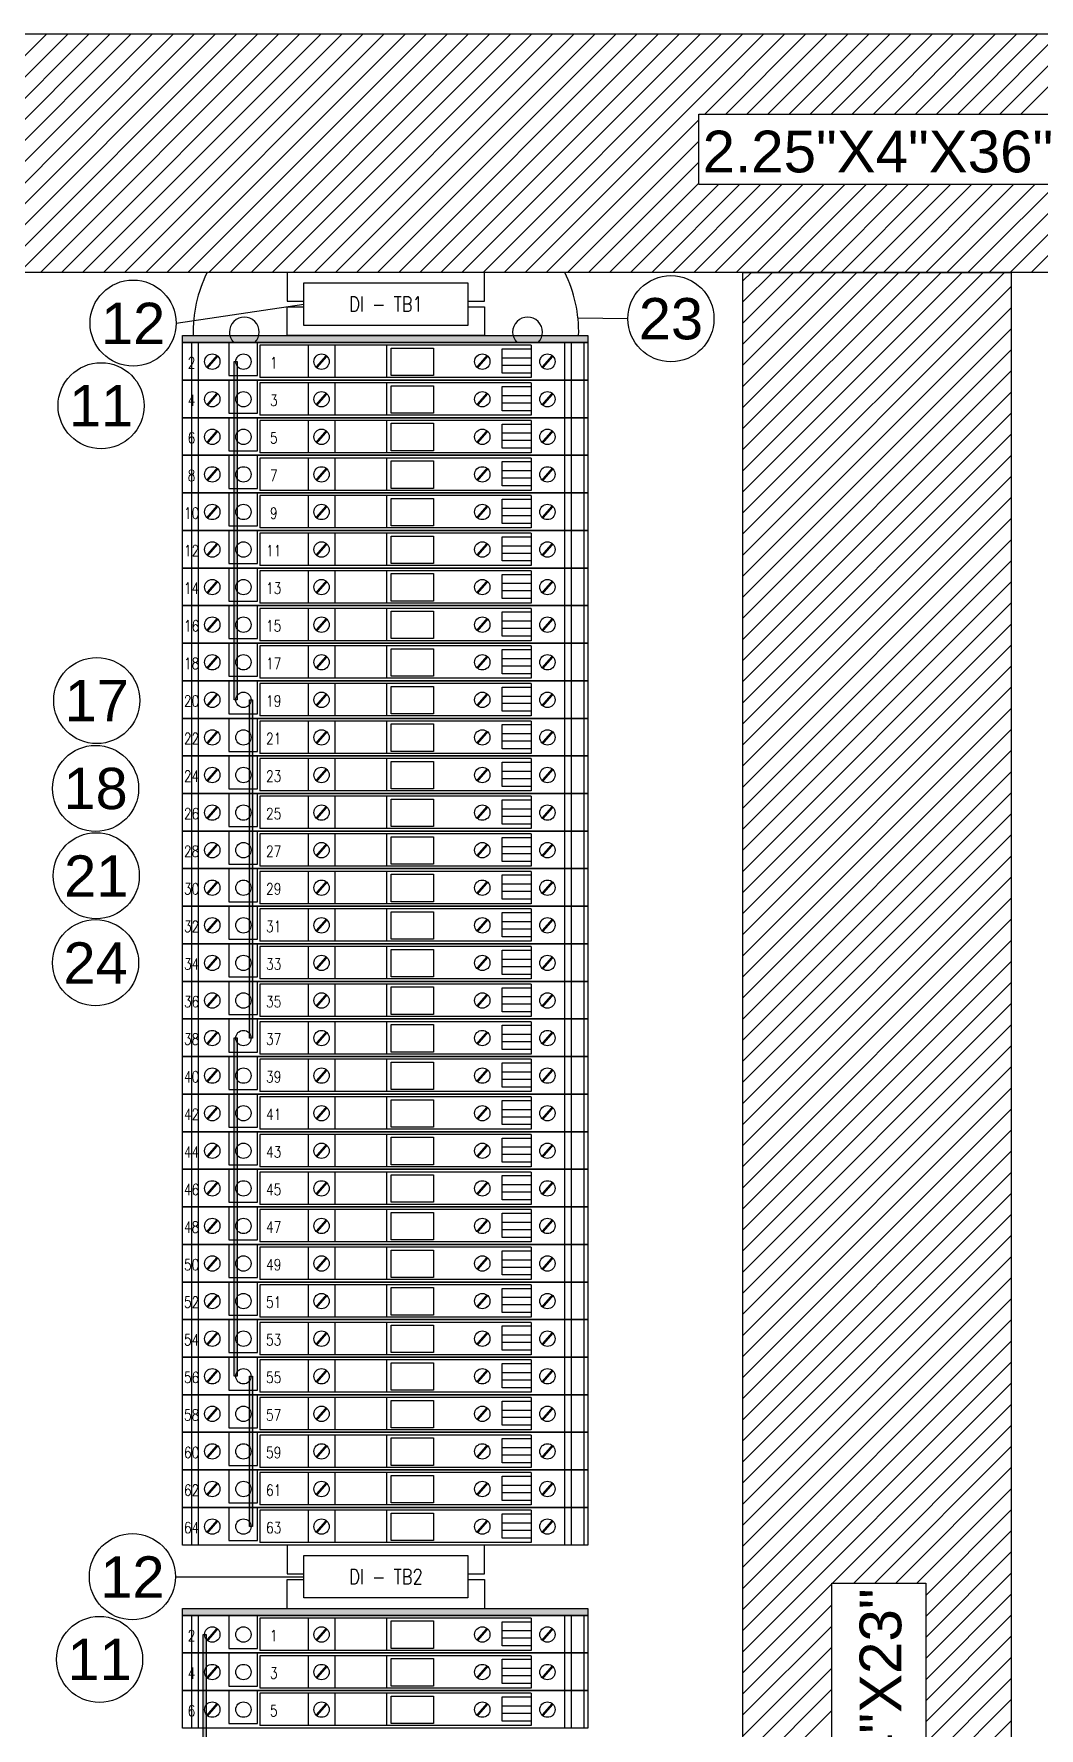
# Model space of a CAD drawing. Header units: inches. Extents: x -38 to 199, y -310 to 64.
# Drawn here: x 28.26 to 36.69, y 37.14 to 51.34 of the extents above; entities that cross this region are included whole.
import ezdxf
from ezdxf.enums import TextEntityAlignment as Align

# ---------------------------------------------------------------- set-up
doc = ezdxf.new("R2010")
doc.units = ezdxf.units.IN
doc.header["$MEASUREMENT"] = 0
doc.layers.add('AM_0', color=7, linetype='Continuous', lineweight=30)
doc.layers.add('AM_8', color=1, linetype='Continuous', lineweight=15)
doc.layers.add('DETAIL$', color=5, linetype='Continuous')
doc.layers.add('FREE-TEXT', color=2, linetype='Continuous')
doc.styles.add('HELVLS', font='arial.ttf')
doc.styles.add('ROMANS', font='romans')
doc.styles.get("Standard").update_dxf_attribs({"font": 'arial.ttf'})
doc.styles.add('TXT', font='txt')
doc.dimstyles.get("Standard").update_dxf_attribs({"dimtxt": 0.18, "dimasz": 0.18, "dimexe": 0.18, "dimexo": 0.0625, "dimgap": 0.09, "dimtad": 0, "dimtih": 1, "dimtoh": 1, "dimdec": 4, "dimzin": 0, "dimdsep": 46, "dimtxsty": 'Standard', "dimcen": 0.09, "dimadec": 0, "dimazin": 0, "dimtfac": 1, "dimtdec": 4, "dimtofl": 0, "dimtmove": 0, "dimatfit": 3, "dimfxl": 1, "dimtolj": 1, "dimtzin": 0, "dimarcsym": 0})

# ---------------------------------------------------------------- blocks, each defined once
blk = doc.blocks.new('11560421')
at = {"color": 8}
for p, q in [((1.225, -0.023), (-1.051, -0.023)), ((-1.051, -0.023), (-1.051, -0.294)), ((-0.645, -0.023), (-0.645, -0.294)), ((-0.422, -0.023), (-0.422, -0.294)), ((1.225, -0.023), (1.225, -0.294)), ((1.225, -0.294), (-1.051, -0.294))]:
    blk.add_line(p, q, dxfattribs=at)
blk.add_lwpolyline([(-1.7, -0.315), (-1.7, 0), (1.7, 0), (1.7, -0.315)], close=True, dxfattribs=at)
for points in [[(0.049, -0.047), (0.405, -0.047), (0.405, -0.277), (0.049, -0.277), (0.049, -0.047)], [(1.225, -0.256), (0.981, -0.256), (0.981, -0.053), (1.225, -0.053)]]:
    blk.add_lwpolyline(points, dxfattribs=at)
for centre in [(-1.45, -0.16), (-0.534, -0.16), (0.814, -0.16), (1.36, -0.16)]:
    blk.add_circle(centre, 0.0645, dxfattribs=at)
at = {"layer": 'DETAIL$', "color": 8}
blk.add_line((0.01, -0.023), (0.01, -0.294), dxfattribs=at)
for points in [[(-1.624, 0), (-1.624, -0.315)], [(-1.569, 0), (-1.569, -0.315)], [(1.504, 0), (1.504, -0.315)], [(1.559, 0), (1.559, -0.315)], [(1.664, 0), (1.664, -0.315)], [(-1.312, -0.002), (-1.312, -0.277), (-1.071, -0.277), (-1.071, -0.002)], [(0.981, -0.128), (1.225, -0.128), (1.225, -0.192), (0.981, -0.192)]]:
    blk.add_lwpolyline(points, dxfattribs=at)
at = {"layer": 'DETAIL$', "color": 8, "const_width": 0.02}
for points in [[(-1.408, -0.112), (-1.492, -0.209)], [(-0.492, -0.112), (-0.577, -0.209)], [(0.856, -0.112), (0.771, -0.209)], [(1.403, -0.112), (1.318, -0.209)]]:
    blk.add_lwpolyline(points, dxfattribs=at)
at = {"layer": 'DETAIL$', "color": 8}
blk.add_circle((-1.189, -0.16), 0.0645, dxfattribs=at)
at = {"color": 6, "style": 'TXT', "flags": 3}
for tag, p in [('MANUF', (-1.7, -0.604)), ('PART#', (-1.7, -0.846)), ('DESC', (-1.7, -1.086))]:
    blk.add_attdef(tag, p, '', height=0.125, dxfattribs=at)
blk = doc.blocks.new('11691307')
at = {"color": 8}
blk.add_lwpolyline([(-1.7, -0.059), (-1.7, 0), (1.7, 0), (1.7, -0.059)], close=True, dxfattribs=at)
at = {"color": 6, "style": 'TXT', "flags": 3}
for tag, p in [('MANUF', (-1.7, -0.348)), ('PART#', (-1.7, -0.59)), ('DESC', (-1.7, -0.83))]:
    blk.add_attdef(tag, p, '', height=0.125, dxfattribs=at)
blk = doc.blocks.new('*D84')
at = {"layer": 'DEFPOINTS', "color": 0, "transparency": 16777216}
for p in [(52.836, 50.351), (17.836, 50.075), (52.836, 50.075)]:
    blk.add_point(p, dxfattribs=at)
at = {"layer": 'AM_0', "color": 3, "transparency": 16777216, "insert": (35.336, 50.351), "char_height": 0.35, "attachment_point": 5}
blk.add_mtext('\\A1;2.25"X4"X36"', dxfattribs=at)
blk = doc.blocks.new('_NONE')
at = {"color": 0, "linetype": 'ByBlock'}
blk.add_circle((0, 0), 0.25, dxfattribs=at)

msp = doc.modelspace()

# ---------------------------------------------------------------- hatches: boundary and pattern name
for points in [[(32.90486, 48.81116), (29.50486, 48.81116), (29.50486, 48.75216), (32.90486, 48.75216)], [(32.90486, 38.14177), (29.50486, 38.14177), (29.50486, 38.08277), (32.90486, 38.08277)]]:
    msp.add_hatch(color=256).paths.add_polyline_path(points)
h = msp.add_hatch(color=0)
h.dxf.hatch_style = 1
h.paths.add_polyline_path([(29.96298, 48.59466), (29.93911, 48.59466), (29.93905, 45.75673), (29.96291, 45.75673)])
h = msp.add_hatch(color=0)
h.dxf.hatch_style = 1
h.paths.add_polyline_path([(30.092, 45.75673), (30.06813, 45.75673), (30.06813, 42.92173), (30.092, 42.92173)])
h = msp.add_hatch(color=0)
h.dxf.hatch_style = 1
h.paths.add_polyline_path([(29.96298, 42.92466), (29.93911, 42.92466), (29.93905, 40.08673), (29.96291, 40.08673)])
h = msp.add_hatch(color=0)
h.dxf.hatch_style = 1
h.paths.add_polyline_path([(30.092, 40.08673), (30.06813, 40.08673), (30.06813, 38.82673), (30.092, 38.82673)])
h = msp.add_hatch(color=0)
h.dxf.hatch_style = 1
h.paths.add_polyline_path([(29.70222, 37.92233), (29.67836, 37.92233), (29.67836, 35.08087), (29.70222, 35.08087)])

# ---------------------------------------------------------------- linework, layer by layer
for p, q in [((30.38298, 49.33955), (30.38298, 49.09841)), ((32.03861, 49.09841), (32.03861, 49.33955)), ((30.38298, 49.09841), (30.5233, 49.09841)), ((30.38298, 48.8094), (30.38298, 49.05054)), ((30.38298, 49.05054), (30.5233, 49.05054)), ((31.8983, 49.09841), (32.03861, 49.09841)), ((31.8983, 49.05054), (32.03861, 49.05054)), ((32.03861, 49.05054), (32.03861, 48.8094)), ((32.03267, 48.81116), (30.37705, 48.81116)), ((30.38298, 38.67216), (30.38298, 38.43102)), ((32.03861, 38.43102), (32.03861, 38.67216)), ((30.38298, 38.43102), (30.5233, 38.43102)), ((30.38298, 38.142), (30.38298, 38.38315)), ((30.38298, 38.38315), (30.5233, 38.38315)), ((31.8983, 38.43102), (32.03861, 38.43102)), ((31.8983, 38.38315), (32.03861, 38.38315)), ((32.03861, 38.38315), (32.03861, 38.142))]:
    msp.add_line(p, q)
at = {"color": 0, "linetype": 'Continuous'}
for p, q in [((34.20456, 49.26898), (34.27514, 49.33955)), ((34.20456, 49.0922), (34.45191, 49.33955)), ((34.20456, 48.91542), (34.62869, 49.33955)), ((34.20456, 48.73865), (34.80547, 49.33955)), ((34.20456, 48.56187), (34.98224, 49.33955)), ((34.20456, 48.38509), (35.15902, 49.33955)), ((34.20456, 48.20832), (35.3358, 49.33955)), ((34.20456, 48.03154), (35.51257, 49.33955)), ((34.20456, 47.85476), (35.68935, 49.33955)), ((34.20456, 47.67799), (35.86613, 49.33955)), ((34.20456, 47.50121), (36.0429, 49.33955)), ((34.20456, 47.32443), (36.21968, 49.33955)), ((34.20456, 47.14766), (36.39646, 49.33955)), ((34.20456, 46.97088), (36.45456, 49.22088)), ((34.20456, 46.7941), (36.45456, 49.0441)), ((34.20456, 46.61733), (36.45456, 48.86733)), ((34.20456, 46.44055), (36.45456, 48.69055)), ((34.20456, 46.26377), (36.45456, 48.51377)), ((34.20456, 46.087), (36.45456, 48.337)), ((34.20456, 45.91022), (36.45456, 48.16022)), ((34.20456, 45.73344), (36.45456, 47.98344)), ((34.20456, 45.55667), (36.45456, 47.80667)), ((34.20456, 45.37989), (36.45456, 47.62989)), ((34.20456, 45.20311), (36.45456, 47.45311)), ((34.20456, 45.02634), (36.45456, 47.27634)), ((34.20456, 44.84956), (36.45456, 47.09956)), ((34.20456, 44.67278), (36.45456, 46.92278)), ((34.20456, 44.49601), (36.45456, 46.74601)), ((34.20456, 44.31923), (36.45456, 46.56923)), ((34.20456, 44.14245), (36.45456, 46.39245)), ((34.20456, 43.96568), (36.45456, 46.21568)), ((34.20456, 43.7889), (36.45456, 46.0389)), ((34.20456, 43.61212), (36.45456, 45.86212)), ((34.20456, 43.43535), (36.45456, 45.68535)), ((34.20456, 43.25857), (36.45456, 45.50857)), ((34.20456, 43.08179), (36.45456, 45.33179)), ((34.20456, 42.90502), (36.45456, 45.15502)), ((34.20456, 42.72824), (36.45456, 44.97824)), ((34.20456, 42.55146), (36.45456, 44.80146)), ((34.20456, 42.37468), (36.45456, 44.62468)), ((34.20456, 42.19791), (36.45456, 44.44791)), ((34.20456, 42.02113), (36.45456, 44.27113)), ((34.20456, 41.84435), (36.45456, 44.09435)), ((34.20456, 41.66758), (36.45456, 43.91758)), ((34.20456, 41.4908), (36.45456, 43.7408)), ((34.20456, 41.31402), (36.45456, 43.56402)), ((34.20456, 41.13725), (36.45456, 43.38725)), ((34.20456, 40.96047), (36.45456, 43.21047)), ((34.20456, 40.78369), (36.45456, 43.03369)), ((34.20456, 40.60692), (36.45456, 42.85692)), ((34.20456, 40.43014), (36.45456, 42.68014)), ((34.20456, 40.25336), (36.45456, 42.50336)), ((34.20456, 40.07659), (36.45456, 42.32659)), ((34.20456, 39.89981), (36.45456, 42.14981)), ((34.20456, 39.72303), (36.45456, 41.97303)), ((34.20456, 39.54626), (36.45456, 41.79626)), ((34.20456, 39.36948), (36.45456, 41.61948)), ((34.20456, 39.1927), (36.45456, 41.4427)), ((34.20456, 39.01593), (36.45456, 41.26593)), ((34.20456, 38.83915), (36.45456, 41.08915)), ((34.20456, 38.66237), (36.45456, 40.91237)), ((34.20456, 38.4856), (36.45456, 40.7356)), ((34.20456, 38.30882), (36.45456, 40.55882)), ((34.20456, 38.13204), (36.45456, 40.38204)), ((34.20456, 37.95527), (36.45456, 40.20527)), ((34.20456, 37.77849), (36.45456, 40.02849)), ((34.20456, 37.60171), (36.45456, 39.85171)), ((35.13312, 38.3535), (36.45456, 39.67494)), ((35.3099, 38.3535), (36.45456, 39.49816)), ((35.48667, 38.3535), (36.45456, 39.32138)), ((35.66345, 38.3535), (36.45456, 39.14461)), ((35.73739, 38.25066), (36.45456, 38.96783)), ((35.73739, 38.07388), (36.45456, 38.79105)), ((35.73739, 37.89711), (36.45456, 38.61428)), ((35.73739, 37.72033), (36.45456, 38.4375)), ((35.73739, 37.54355), (36.45456, 38.26072)), ((34.20456, 37.42494), (34.94993, 38.17031)), ((35.73739, 37.36678), (36.45456, 38.08395)), ((34.20456, 37.24816), (34.94993, 37.99353)), ((34.20456, 37.07138), (34.94993, 37.81675)), ((35.73739, 37.19), (36.45456, 37.90717)), ((34.20456, 36.89461), (34.94993, 37.63998)), ((35.73739, 37.01322), (36.45456, 37.73039)), ((35.73739, 36.83645), (36.45456, 37.55362)), ((34.20456, 36.71783), (34.94993, 37.4632)), ((35.73739, 36.65967), (36.45456, 37.37684)), ((34.20456, 36.54105), (34.94993, 37.28642)), ((35.73739, 36.48289), (36.45456, 37.20006))]:
    msp.add_line(p, q, dxfattribs=at)
at = {"color": 0}
for p, q in [((34.20456, 49.33955), (36.45456, 49.33955)), ((34.20456, 25.49569), (34.20456, 49.33955)), ((36.45456, 49.33955), (36.45456, 25.49569)), ((29.45171, 48.9152), (30.5233, 49.07447)), ((33.23996, 48.95217), (32.82079, 48.95781)), ((29.44578, 38.40708), (30.5233, 38.40708)), ((34.94993, 38.3535), (35.73739, 38.3535)), ((34.94993, 35.37218), (34.94993, 38.3535)), ((35.73739, 38.3535), (35.73739, 35.37218))]:
    msp.add_line(p, q, dxfattribs=at)
msp.add_lwpolyline([(17.8358, 51.33955), (52.8358, 51.33955), (52.8358, 49.33955), (17.8358, 49.33955), (17.8358, 51.33955)])
for points in [[(33.83373, 50.66751), (36.83264, 50.66751), (36.83264, 50.07584), (33.83373, 50.07584)], [(29.93911, 48.59466), (29.96298, 48.59466), (29.96291, 45.75673), (29.93905, 45.75673)], [(30.06813, 45.75673), (30.092, 45.75673), (30.092, 42.92173), (30.06813, 42.92173)], [(29.93911, 42.92466), (29.96298, 42.92466), (29.96291, 40.08673), (29.93905, 40.08673)], [(30.06813, 40.08673), (30.092, 40.08673), (30.092, 38.82673), (30.06813, 38.82673)], [(29.67836, 37.92233), (29.70222, 37.92233), (29.70222, 35.08087), (29.67836, 35.08087)]]:
    msp.add_lwpolyline(points, close=True, dxfattribs=at)
for points in [[(30.5233, 48.896), (30.5233, 49.25295), (31.8983, 49.25295), (31.8983, 48.896)], [(30.5233, 38.22861), (30.5233, 38.58556), (31.8983, 38.58556), (31.8983, 38.22861)]]:
    msp.add_lwpolyline(points, close=True)
for centre, radius, start, end in [((30.72862, 48.83955), 1.134, 153.837622, 181.434594), ((31.69298, 48.83955), 1.134, 358.565406, 26.162378), ((30.0233, 48.83955), 0.125, 315.64317, 224.35683), ((32.3983, 48.83955), 0.125, 315.64317, 224.35683)]:
    msp.add_arc(centre, radius, start, end)
at = {"layer": 'AM_8', "color": 9, "linetype": 'Continuous'}
for p, q in [((26.36839, 49.33955), (28.36839, 51.33955)), ((26.54517, 49.33955), (28.54517, 51.33955)), ((26.72195, 49.33955), (28.72195, 51.33955)), ((26.89872, 49.33955), (28.89872, 51.33955)), ((27.0755, 49.33955), (29.0755, 51.33955)), ((27.25228, 49.33955), (29.25228, 51.33955)), ((27.42905, 49.33955), (29.42905, 51.33955)), ((27.60583, 49.33955), (29.60583, 51.33955)), ((27.78261, 49.33955), (29.78261, 51.33955)), ((27.95938, 49.33955), (29.95938, 51.33955)), ((28.13616, 49.33955), (30.13616, 51.33955)), ((28.31294, 49.33955), (30.31294, 51.33955)), ((28.48971, 49.33955), (30.48971, 51.33955)), ((28.66649, 49.33955), (30.66649, 51.33955)), ((28.84327, 49.33955), (30.84327, 51.33955)), ((29.02004, 49.33955), (31.02004, 51.33955)), ((29.19682, 49.33955), (31.19682, 51.33955)), ((29.3736, 49.33955), (31.3736, 51.33955)), ((29.55037, 49.33955), (31.55037, 51.33955)), ((29.72715, 49.33955), (31.72715, 51.33955)), ((29.90393, 49.33955), (31.90393, 51.33955)), ((30.0807, 49.33955), (32.0807, 51.33955)), ((30.25748, 49.33955), (32.25748, 51.33955)), ((30.43426, 49.33955), (32.43426, 51.33955)), ((30.61103, 49.33955), (32.61103, 51.33955)), ((30.78781, 49.33955), (32.78781, 51.33955)), ((30.96459, 49.33955), (32.96459, 51.33955)), ((31.14136, 49.33955), (33.14136, 51.33955)), ((31.31814, 49.33955), (33.31814, 51.33955)), ((31.49492, 49.33955), (33.49492, 51.33955)), ((31.67169, 49.33955), (33.67169, 51.33955)), ((31.84847, 49.33955), (33.84847, 51.33955)), ((32.02525, 49.33955), (34.02525, 51.33955)), ((32.20202, 49.33955), (34.20202, 51.33955)), ((32.3788, 49.33955), (34.3788, 51.33955)), ((33.88353, 50.66751), (34.55558, 51.33955)), ((34.06031, 50.66751), (34.73235, 51.33955)), ((34.23709, 50.66751), (34.90913, 51.33955)), ((34.41386, 50.66751), (35.08591, 51.33955)), ((34.59064, 50.66751), (35.26268, 51.33955)), ((34.76742, 50.66751), (35.43946, 51.33955)), ((34.94419, 50.66751), (35.61624, 51.33955)), ((35.12097, 50.66751), (35.79301, 51.33955)), ((35.29775, 50.66751), (35.96979, 51.33955)), ((35.47452, 50.66751), (36.14657, 51.33955)), ((35.6513, 50.66751), (36.32334, 51.33955)), ((35.82808, 50.66751), (36.50012, 51.33955)), ((36.00485, 50.66751), (36.6769, 51.33955)), ((36.09111, 49.33955), (38.09111, 51.33955)), ((36.18163, 50.66751), (36.85367, 51.33955)), ((36.26789, 49.33955), (38.26789, 51.33955)), ((36.35841, 50.66751), (37.03045, 51.33955)), ((36.44466, 49.33955), (38.44466, 51.33955)), ((36.53518, 50.66751), (37.20723, 51.33955)), ((36.62144, 49.33955), (38.62144, 51.33955)), ((32.55558, 49.33955), (33.83373, 50.6177)), ((32.73235, 49.33955), (33.83373, 50.44092)), ((32.90913, 49.33955), (33.83373, 50.26415)), ((33.08591, 49.33955), (33.83373, 50.08737)), ((33.26268, 49.33955), (33.99897, 50.07584)), ((33.43946, 49.33955), (34.17575, 50.07584)), ((33.61624, 49.33955), (34.35253, 50.07584)), ((33.79301, 49.33955), (34.5293, 50.07584)), ((33.96979, 49.33955), (34.70608, 50.07584)), ((34.14657, 49.33955), (34.88286, 50.07584)), ((34.32334, 49.33955), (35.05963, 50.07584)), ((34.50012, 49.33955), (35.23641, 50.07584)), ((34.6769, 49.33955), (35.41319, 50.07584)), ((34.85367, 49.33955), (35.58996, 50.07584)), ((35.03045, 49.33955), (35.76674, 50.07584)), ((35.20723, 49.33955), (35.94352, 50.07584)), ((35.384, 49.33955), (36.12029, 50.07584)), ((35.56078, 49.33955), (36.29707, 50.07584)), ((35.73756, 49.33955), (36.47385, 50.07584)), ((35.91433, 49.33955), (36.65062, 50.07584))]:
    msp.add_line(p, q, dxfattribs=at)
at = {"layer": 'FREE-TEXT', "color": 0}
for centre in [(33.60074, 48.95217), (29.09093, 48.9152), (28.82244, 48.22266), (28.78602, 45.75154), (28.77626, 45.01451), (28.78172, 44.28291), (28.77578, 43.55391), (29.085, 38.40708), (28.8095, 37.71325)]:
    msp.add_circle(centre, 0.36078, dxfattribs=at)

# ---------------------------------------------------------------- block references
for name, p in [('11691307', (31.20486, 48.81116)), ('11560421', (31.20486, 48.75216)), ('11560421', (31.20486, 48.43716)), ('11560421', (31.20486, 48.12216)), ('11560421', (31.20486, 47.80716)), ('11560421', (31.20486, 47.49216)), ('11560421', (31.20486, 47.17716)), ('11560421', (31.20486, 46.86216)), ('11560421', (31.20486, 46.54716)), ('11560421', (31.20486, 46.23216)), ('11560421', (31.20486, 45.91716)), ('11560421', (31.20486, 45.60216)), ('11560421', (31.20486, 45.28716)), ('11560421', (31.20486, 44.97216)), ('11560421', (31.20486, 44.65716)), ('11560421', (31.20486, 44.34216)), ('11560421', (31.20486, 44.02716)), ('11560421', (31.20486, 43.71216)), ('11560421', (31.20486, 43.39716)), ('11560421', (31.20486, 43.08216)), ('11560421', (31.20486, 42.76716)), ('11560421', (31.20486, 42.45216)), ('11560421', (31.20486, 42.13716)), ('11560421', (31.20486, 41.82216)), ('11560421', (31.20486, 41.50716)), ('11560421', (31.20486, 41.19216)), ('11560421', (31.20486, 40.87716)), ('11560421', (31.20486, 40.56216)), ('11560421', (31.20486, 40.24716)), ('11560421', (31.20486, 39.93216)), ('11560421', (31.20486, 39.61716)), ('11560421', (31.20486, 39.30216)), ('11560421', (31.20486, 38.98716)), ('11691307', (31.20486, 38.14177)), ('11560421', (31.20486, 38.08277)), ('11560421', (31.20486, 37.76777)), ('11560421', (31.20486, 37.45277))]:
    msp.add_blockref(name, p)

# ---------------------------------------------------------------- texts
at = {"color": 6, "style": 'ROMANS', "width": 0.8}
for s, height, p in [('DI - TB1', 0.125, (31.2108, 49.07447)), ('2', 0.09375, (29.58097, 48.58258)), ('1', 0.09375, (30.26995, 48.58258)), ('4', 0.09375, (29.58097, 48.26758)), ('3', 0.09375, (30.26995, 48.26758)), ('6', 0.09375, (29.58097, 47.95258)), ('5', 0.09375, (30.26995, 47.95258)), ('8', 0.09375, (29.58097, 47.63758)), ('7', 0.09375, (30.26995, 47.63758)), ('10', 0.09375, (29.58097, 47.32258)), ('9', 0.09375, (30.26995, 47.32258)), ('12', 0.09375, (29.58097, 47.00758)), ('11', 0.09375, (30.26995, 47.00758)), ('14', 0.09375, (29.58097, 46.69258)), ('13', 0.09375, (30.26995, 46.69258)), ('16', 0.09375, (29.58097, 46.37758)), ('15', 0.09375, (30.26995, 46.37758)), ('18', 0.09375, (29.58097, 46.06258)), ('17', 0.09375, (30.26995, 46.06258)), ('20', 0.09375, (29.58097, 45.74758)), ('19', 0.09375, (30.26995, 45.74758)), ('22', 0.09375, (29.58097, 45.43258)), ('21', 0.09375, (30.26995, 45.43258)), ('24', 0.09375, (29.58097, 45.11758)), ('23', 0.09375, (30.26995, 45.11758)), ('26', 0.09375, (29.58097, 44.80258)), ('25', 0.09375, (30.26995, 44.80258)), ('28', 0.09375, (29.58097, 44.48758)), ('27', 0.09375, (30.26995, 44.48758)), ('30', 0.09375, (29.58097, 44.17258)), ('29', 0.09375, (30.26995, 44.17258)), ('32', 0.09375, (29.58097, 43.85758)), ('31', 0.09375, (30.26995, 43.85758)), ('34', 0.09375, (29.58097, 43.54258)), ('33', 0.09375, (30.26995, 43.54258)), ('36', 0.09375, (29.58097, 43.22758)), ('35', 0.09375, (30.26995, 43.22758)), ('38', 0.09375, (29.58097, 42.91258)), ('37', 0.09375, (30.26995, 42.91258)), ('40', 0.09375, (29.58097, 42.59758)), ('39', 0.09375, (30.26995, 42.59758)), ('42', 0.09375, (29.58097, 42.28258)), ('41', 0.09375, (30.26995, 42.28258)), ('44', 0.09375, (29.58097, 41.96758)), ('43', 0.09375, (30.26995, 41.96758)), ('46', 0.09375, (29.58097, 41.65258)), ('45', 0.09375, (30.26995, 41.65258)), ('48', 0.09375, (29.58097, 41.33758)), ('47', 0.09375, (30.26995, 41.33758)), ('50', 0.09375, (29.58097, 41.02258)), ('49', 0.09375, (30.26995, 41.02258)), ('52', 0.09375, (29.58097, 40.70758)), ('51', 0.09375, (30.26995, 40.70758)), ('54', 0.09375, (29.58097, 40.39258)), ('53', 0.09375, (30.26995, 40.39258)), ('56', 0.09375, (29.58097, 40.07758)), ('55', 0.09375, (30.26995, 40.07758)), ('58', 0.09375, (29.58097, 39.76258)), ('57', 0.09375, (30.26995, 39.76258)), ('60', 0.09375, (29.58097, 39.44758)), ('59', 0.09375, (30.26995, 39.44758)), ('62', 0.09375, (29.58097, 39.13258)), ('61', 0.09375, (30.26995, 39.13258)), ('64', 0.09375, (29.58097, 38.81758)), ('63', 0.09375, (30.26995, 38.81758)), ('DI - TB2', 0.125, (31.2108, 38.40708)), ('2', 0.09375, (29.58097, 37.91318)), ('1', 0.09375, (30.26995, 37.91318)), ('4', 0.09375, (29.58097, 37.59818)), ('3', 0.09375, (30.26995, 37.59818)), ('6', 0.09375, (29.58097, 37.28318)), ('5', 0.09375, (30.26995, 37.28318))]:
    msp.add_text(s, height=height, dxfattribs=at).set_placement(p, align=Align.MIDDLE)
at = {"layer": 'AM_0', "color": 3, "insert": (35.35981, 36.8386), "char_height": 0.35, "attachment_point": 5, "rotation": 90}
msp.add_mtext('\\A1;2.25"X4"X23"', dxfattribs=at)
at = {"layer": 'FREE-TEXT', "color": 0, "style": 'HELVLS'}
for s, p in [('12', (29.09093, 48.9152)), ('23', (33.60074, 48.95217)), ('11', (28.82244, 48.22266)), ('17', (28.78602, 45.75154)), ('18', (28.77626, 45.01451)), ('21', (28.78172, 44.28291)), ('24', (28.77578, 43.55391)), ('12', (29.085, 38.40708)), ('11', (28.8095, 37.71325))]:
    msp.add_text(s, height=0.346581, dxfattribs=at).set_placement(p, align=Align.MIDDLE)

# ---------------------------------------------------------------- dimensions: what is measured, and where the dimension line sits
at = {"layer": 'AM_0'}
dim = msp.add_linear_dim(base=(52.8358, 50.35084), p1=(17.8358, 50.07477), p2=(52.8358, 50.07477), text='2.25"X4"X36"', dimstyle='Standard', override={"dimtxt": 0.35, "dimasz": 0, "dimexe": 0, "dimexo": 0, "dimgap": 0.125, "dimtih": 0, "dimtoh": 0, "dimlunit": 5, "dimpost": '2x3x<>"', "dimblk1": 'NONE', "dimblk2": 'NONE', "dimsah": 1, "dimse1": 1, "dimse2": 1, "dimsd1": 1, "dimsd2": 1, "dimclrd": 256, "dimclre": 256, "dimclrt": 3, "dimtmove": 2, "dimfrac": 2}, dxfattribs=at)
dim.commit()
dim.dimension.update_dxf_attribs({"geometry": '*D84', "text_midpoint": (35.3358, 50.35084)})

doc.saveas('drawing.dxf')
